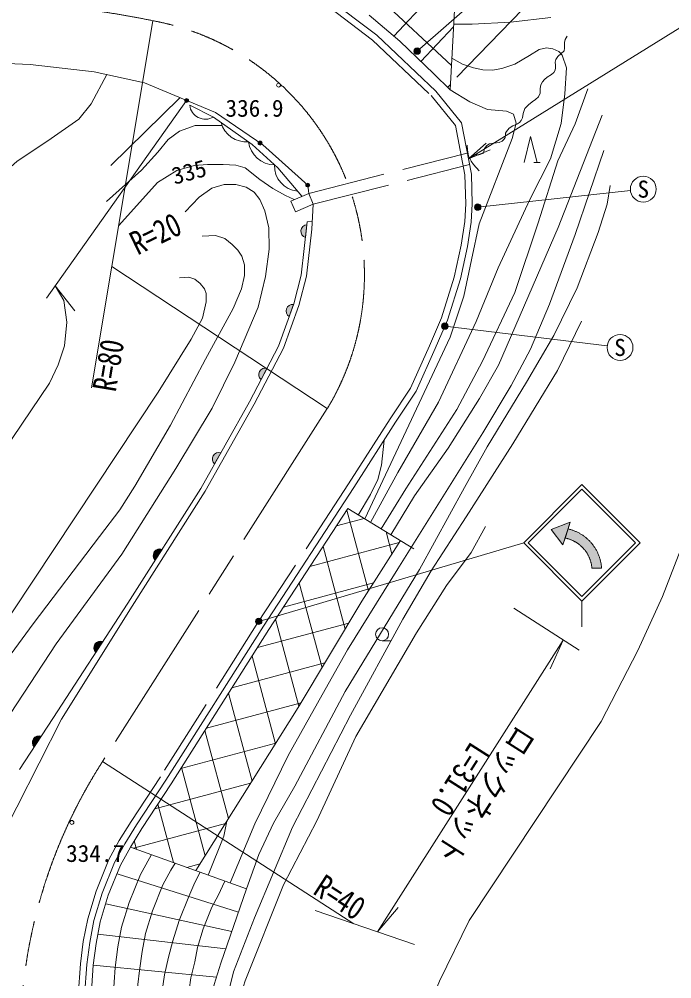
# Model space of a CAD drawing. Units: millimetres at full size, sheet at 1:1000; details may follow other scales. Extents: x 40000 to 680000, y 20000 to 380000.
# Drawn here: x 455597 to 506066, y 235989 to 310175 of the extents above; entities that cross this region are included whole.
import ezdxf
from ezdxf.enums import TextEntityAlignment as Align

# ---------------------------------------------------------------- set-up
doc = ezdxf.new("R2010")
doc.units = ezdxf.units.MM
doc.header["$LTSCALE"] = 1000
doc.linetypes.add('CHAIN', pattern=[18.5, 12, -1.5, 3.5, -1.5])
doc.linetypes.add('DASHED', pattern=[7.5, 6, -1.5])
for name, color, linetype, lineweight in [('M-BGD', 7, 'Continuous', 13), ('M-BMK', 2, 'CHAIN', 13), ('M-STR-HTXT', 7, 'Continuous', 13), ('M-STR-STRC', 7, 'Continuous', 13)]:
    doc.layers.add(name, color=color, linetype=linetype, lineweight=lineweight)
doc.styles.add('ＭＳ ゴシック', font='')
doc.styles.get('ＭＳ ゴシック').set_extended_font_data('MS Gothic')

# ---------------------------------------------------------------- blocks, each defined once
blk = doc.blocks.new('open_arrow')
at = {"color": 0, "linetype": 'Continuous', "lineweight": -2}
blk.add_lwpolyline([(7.5, 1.25), (0, 0), (7.5, -1.25)], dxfattribs=at)

msp = doc.modelspace()

# ---------------------------------------------------------------- hatches: boundary and pattern name
at = {"layer": 'M-BGD'}
for points in [[(468402, 303944, -1), (468679, 303828, -0.41421), (468482, 303747, -0.41421)], [(474103, 300683, -1), (474351, 300514, -1)], [(477885, 297495, -1), (477940, 297200, -1)], [(477737, 293300, -0.82183), (477847, 294285)], [(476479, 287186, -0.82183), (476812, 288119)], [(474308, 282309, -0.82183), (474768, 283186)], [(470712, 275791, -0.82183), (471197, 276655)], [(466120, 268353, -0.82183), (466652, 269189)], [(461530, 261228, -0.82183), (462071, 262058)], [(456767, 253911, -0.82183), (457308, 254741)]]:
    msp.add_hatch(color=256, dxfattribs=at).paths.add_polyline_path(points)
at = {"layer": 'M-STR-HTXT'}
for points in [[(486628, 307690, -0.41421), (486359, 307460, -0.41421), (486129, 307729, -0.41421), (486398, 307959, -0.41421)], [(491252, 295492, -1), (490865, 295809, -1)], [(488667, 286251, -0.41421), (488316, 286297, -0.41421), (488362, 286648, -1)], [(473876, 263668, -0.41421), (474166, 263870, -0.41421), (474368, 263580, -0.41421), (474079, 263378, -0.41421)]]:
    msp.add_hatch(color=256, dxfattribs=at).paths.add_polyline_path(points)
at = {"layer": 'M-STR-STRC'}
for points in [[(498039, 270772), (498205, 271291), (496735, 270727), (497646, 269543), (497812, 270062), (497812, 270062)], [(498043, 270784), (498043, 270784), (498205, 271291), (496735, 270727), (497646, 269543), (497812, 270062), (497812, 270062)], [(499944, 269560), (499908, 269605), (499871, 269650), (499834, 269695), (499795, 269738), (499756, 269781), (499717, 269824), (499676, 269865), (499635, 269906), (499593, 269946), (499550, 269986), (499507, 270025), (499463, 270063), (499419, 270100), (499373, 270136), (499327, 270172), (499281, 270206), (499234, 270240), (499186, 270274), (499138, 270306), (499089, 270337), (499040, 270368), (498990, 270398), (498939, 270427), (498889, 270454), (498837, 270482), (498785, 270508), (498733, 270533), (498680, 270557), (498627, 270581), (498574, 270603), (498520, 270625), (498466, 270645), (498411, 270665), (498356, 270684), (498301, 270702), (498245, 270718), (498189, 270734), (498133, 270749), (498077, 270763), (498039, 270772), (497812, 270062), (497816, 270061), (497860, 270052), (497905, 270042), (497948, 270031), (497992, 270019), (498035, 270007), (498079, 269994), (498122, 269980), (498164, 269966), (498207, 269951), (498249, 269935), (498291, 269918), (498333, 269900), (498374, 269882), (498415, 269863), (498455, 269844), (498496, 269823), (498536, 269802), (498575, 269781), (498614, 269758), (498653, 269735), (498692, 269712), (498729, 269687), (498767, 269662), (498804, 269636), (498841, 269610), (498877, 269583), (498913, 269555), (498948, 269527), (498982, 269498), (499017, 269469), (499050, 269439), (499083, 269408), (499116, 269377), (499148, 269345), (499179, 269313), (499210, 269280), (499241, 269246), (499270, 269212), (499300, 269178), (499328, 269143), (499356, 269108), (499383, 269072), (499410, 269035), (499436, 268998), (499462, 268961), (499486, 268923), (499510, 268885), (499534, 268847), (499556, 268808), (499579, 268768), (499600, 268729), (499621, 268688), (499640, 268648), (499660, 268607), (499678, 268566), (499696, 268525), (499713, 268483), (499729, 268441), (499745, 268398), (499760, 268356), (499774, 268313), (499787, 268270), (499800, 268226), (499812, 268183), (499823, 268139), (499833, 268095), (499843, 268051), (499852, 268007), (499860, 267962), (499867, 267918), (499873, 267873), (499879, 267829), (499884, 267784), (499888, 267739), (500631, 267740), (500627, 267798), (500622, 267856), (500616, 267913), (500608, 267971), (500600, 268028), (500591, 268086), (500581, 268143), (500569, 268200), (500557, 268257), (500544, 268313), (500529, 268369), (500514, 268426), (500498, 268481), (500481, 268537), (500463, 268592), (500444, 268647), (500424, 268701), (500403, 268755), (500381, 268809), (500358, 268863), (500334, 268915), (500309, 268968), (500284, 269020), (500257, 269072), (500230, 269123), (500201, 269174), (500172, 269224), (500142, 269273), (500111, 269323), (500079, 269371), (500047, 269419), (500013, 269467), (499979, 269514)]]:
    msp.add_hatch(color=256, dxfattribs=at).paths.add_polyline_path(points)

# ---------------------------------------------------------------- linework, layer by layer
at = {"layer": 'M-BGD'}
for p, q in [((467541, 326638), (489022, 306606)), ((489645, 317968), (488918, 304709)), ((489431, 314073), (484575, 308866)), ((489186, 309594), (486670, 306896)), ((488940, 305116), (488731, 304891)), ((462679, 298856), (468033, 304098)), ((495398, 299096), (495898, 299096)), ((477873, 294518), (478264, 294528)), ((477737, 293300), (477847, 294285)), ((476479, 287186), (476812, 288119)), ((474308, 282309), (474768, 283186)), ((470712, 275791), (471197, 276655)), ((481007, 272339), (486120, 269233)), ((482267, 271573), (480133, 271002)), ((480931, 272223), (482603, 265982)), ((483970, 270538), (484425, 268842)), ((484980, 269712), (478085, 267865)), ((479096, 269412), (480806, 263030)), ((466120, 268353), (466652, 269189)), ((482991, 266591), (476037, 264728)), ((477261, 266602), (479018, 260042)), ((481082, 263491), (474023, 261600)), ((475426, 263791), (477231, 257055)), ((461530, 261228), (462071, 262058)), ((483663, 262124), (484329, 262124)), ((479238, 260409), (472051, 258483)), ((473603, 260935), (475417, 254164)), ((471784, 258062), (473603, 251276)), ((477393, 257327), (470079, 255367)), ((456767, 253911), (457308, 254741)), ((469966, 255189), (471788, 248388)), ((475451, 254218), (468106, 252250)), ((468148, 252315), (469974, 245500)), ((473496, 251106), (466077, 249118)), ((466318, 249485), (467526, 244977)), ((471541, 247994), (464439, 246091)), ((464490, 246648), (464661, 246011)), ((464199, 246178), (473174, 242938)), ((469586, 244882), (468555, 244606)), ((472554, 241141), (463162, 244110)), ((472042, 239658), (462292, 241798)), ((471574, 238301), (461681, 239433)), ((470848, 236110), (461327, 237035))]:
    msp.add_line(p, q, dxfattribs=at)
at = {"layer": 'M-BGD', "linetype": 'DASHED'}
for p, q in [((477984, 296711), (490247, 299824)), ((478335, 295871), (490419, 298939))]:
    msp.add_line(p, q, dxfattribs=at)
at = {"layer": 'M-BGD'}
for points in [[(479311, 311935), (483255, 308937), (487819, 304610), (489793, 302165), (490565, 298188), (490631, 295888), (490558, 294495), (490261, 292610), (489715, 290096), (488713, 286916), (487777, 284713), (486293, 281416), (484706, 279010), (481477, 273975), (474480, 263257), (466937, 251338), (464671, 247890), (463767, 246430), (462979, 244991), (462015, 242610), (461382, 240509), (461048, 238804), (460830, 237084), (460656, 234670)], [(482666, 310491), (485032, 308477), (487657, 305943), (488918, 304709), (490451, 303797), (491806, 303204), (493284, 303064), (493828, 302820), (494017, 302141), (493721, 300963), (491162, 294348), (490586, 291576), (489975, 288765), (488917, 285603), (482325, 271538)], [(496705, 310299), (493591, 309933), (490618, 309798), (489197, 309798)], [(490450, 299411), (490773, 299683), (491155, 299683), (491495, 299823), (491584, 300167), (491751, 300400), (491980, 300531), (492309, 300602), (492726, 300635), (492940, 300746), (493085, 300873), (493177, 301021), (493216, 301178), (493216, 301352), (493271, 301504), (493490, 301747), (493760, 301935), (494145, 302083), (494280, 302188), (494420, 302352), (494518, 302558), (494561, 302874), (494704, 303272), (494979, 303566), (495259, 303793), (495514, 303960), (495765, 304182), (495877, 304463), (495889, 304683), (495889, 304827), (495932, 305103), (496073, 305344), (496215, 305519), (496439, 305706), (496767, 305895), (496939, 306064), (497051, 306238), (497076, 306411), (497059, 306623), (497047, 306850), (497099, 307057), (497250, 307288), (497745, 307734), (497772, 307927), (497772, 308365), (497809, 308611), (497983, 308874)], [(489053, 307164), (489887, 306711), (490732, 306407), (491452, 306258), (492212, 306247), (492913, 306355), (493925, 306711), (495055, 307380), (495803, 307829), (496386, 307949), (496873, 307893), (497321, 307669), (497577, 307397), (497917, 306411), (497794, 304404), (497516, 302116), (496681, 299386), (495092, 296238), (492638, 290965), (490943, 286798), (488029, 280575), (484891, 275122), (482759, 271274)], [(359786, 285575), (362972, 285575), (367601, 285801), (372876, 286475), (376561, 287195), (384647, 289600), (395081, 293081), (405017, 296710), (412232, 299320), (418860, 301340), (434150, 305537), (436861, 305993), (440670, 306513), (446504, 306872), (451101, 306903), (456441, 306680), (461388, 306117), (465290, 305245), (470775, 302951), (474440, 300453), (477913, 297347), (477984, 296711)], [(462386, 305895), (461167, 303634), (460218, 302458), (457803, 300766), (455453, 299189), (454155, 298033), (452763, 295672)], [(483600, 270764), (485485, 273856), (489446, 280002), (491419, 283731), (493922, 289053), (495727, 294433), (497243, 299213), (498593, 302084), (499562, 304799)], [(468786, 303525), (470611, 302612), (473614, 300497), (475592, 298681), (477462, 296486)], [(500671, 302762), (497270, 294071), (492663, 283426), (491195, 280857), (488764, 277015), (486169, 273334), (484336, 270316)], [(462342, 296088), (465062, 298491), (466306, 299903), (467119, 300867), (467992, 301515), (469196, 301964), (471282, 301964)], [(494648, 299096), (495148, 301096), (495648, 299096)], [(500802, 300023), (498585, 293528), (496609, 288155), (495130, 284675), (493642, 281856), (491459, 278210), (488230, 273050), (484875, 267683), (480977, 261415), (479020, 257942), (476407, 253264), (473830, 247976), (471900, 243398)], [(490252, 300443), (490271, 300038), (490285, 299911), (490348, 299619), (490551, 299204), (490735, 298933), (491179, 298453)], [(463309, 294216), (466289, 297549), (467785, 298471), (469125, 298875), (470171, 298950), (471382, 298950), (472355, 298884), (473076, 298678), (474201, 297787), (475207, 297086), (476188, 296535), (476853, 296225)], [(468424, 295276), (469527, 296422), (470500, 297117), (471455, 297395), (472350, 297395), (473140, 297195), (473767, 296791), (474194, 296243), (474604, 295363), (474900, 294057), (474917, 292391), (474652, 290282), (474065, 287922), (472268, 283665), (470525, 280110), (467711, 275438), (463526, 268810), (458444, 261875), (451357, 251105), (448702, 246275), (447774, 243686), (447288, 241583), (446832, 238121), (446832, 235499)], [(501299, 297314), (501071, 295873), (500375, 293682), (498754, 289416), (496950, 285734), (494821, 282110), (491794, 277113), (490037, 273962), (486561, 267621), (480812, 258189), (476901, 250884), (475271, 248012), (474138, 245607), (473174, 242938), (471196, 237208), (470669, 235546), (470312, 233427), (470226, 232409)], [(478335, 295871), (478232, 293932), (477805, 290305), (477212, 288052), (476030, 284733), (473766, 280411), (469988, 273684), (464335, 264806), (458869, 256064), (453662, 245857), (452940, 244063), (452470, 242313), (451818, 238618), (451537, 235794), (451720, 232237)], [(477873, 294518), (477411, 290380), (476830, 288170), (475662, 284894), (473414, 280602), (469645, 273890), (463997, 265019), (458203, 256113), (455627, 252164)], [(444657, 232172), (444161, 235060), (444098, 237795), (444479, 240630), (445408, 243925), (446987, 247970), (451479, 256371), (456682, 263431), (461805, 270172), (463383, 272254), (464542, 274066), (467304, 278784), (470016, 283891), (472139, 287822), (472779, 289337), (473014, 290351), (473014, 291189), (472816, 291859), (472511, 292326), (472079, 292754), (471501, 293211), (470778, 293458), (469760, 293392)], [(468005, 290173), (468726, 290243), (469185, 290072), (469584, 289730), (469922, 289336), (470045, 288959), (470045, 288315), (469766, 287074), (468898, 285447), (466338, 281331), (455089, 264365), (448980, 255274), (444878, 248800), (442398, 243689), (441824, 242001), (441532, 240297), (441367, 237793), (441623, 234923), (442168, 232149)], [(471319, 232419), (471539, 234031), (472158, 236521), (473798, 240702), (476738, 247704), (481212, 256361), (485253, 263780), (487466, 267539), (490154, 271693), (493771, 277348), (497215, 283028), (499074, 286829)], [(481821, 271844), (482760, 273438), (483321, 274583), (483625, 275687), (483829, 277643)], [(481007, 272339), (474900, 262986), (467358, 251067), (465093, 247621), (464199, 246178), (463432, 244777), (462487, 242444), (461867, 240389), (461542, 238725), (461327, 237035), (461156, 234654), (461178, 232325)], [(472260, 232428), (472301, 233361), (473082, 235829), (476047, 243265), (478617, 248199), (481622, 254724), (486312, 262724), (488636, 266406), (490550, 268940), (491660, 270966)], [(469254, 244353), (477174, 256961), (482098, 265189), (485078, 269866)], [(470209, 244009), (471414, 247012), (471663, 248188)], [(464199, 246178), (463432, 244777), (462487, 242444), (461867, 240389), (461542, 238725), (461327, 237035), (461156, 234654), (461178, 232325)], [(465833, 245588), (465668, 245322), (464971, 244047), (464092, 241878), (463520, 239980), (463222, 238454), (463020, 236866), (462857, 234601), (462661, 232339)], [(467665, 244927), (467334, 244394), (466706, 243246), (465894, 241241), (465369, 239499), (465098, 238113), (464909, 236627), (464636, 234477), (464527, 232356)], [(469583, 244235), (469175, 243430), (468713, 242347), (467967, 240506), (467489, 238921), (467144, 237658), (466835, 236289), (466524, 234221), (466373, 232373)], [(471504, 243541), (470992, 242422), (470503, 241527), (469823, 239850), (469392, 238421), (469176, 237312), (468880, 236069), (468617, 234212), (468467, 232393)]]:
    msp.add_lwpolyline(points, dxfattribs=at)
at = {"layer": 'M-BGD', "linetype": 'DASHED'}
msp.add_lwpolyline([(479025, 311524), (482931, 308556), (487451, 304270), (489326, 301948), (490067, 298132), (490130, 295894), (490060, 294547), (489769, 292702), (489231, 290224), (488243, 287089), (487319, 284913), (485853, 281658), (484287, 279283), (481058, 274247), (474059, 263527), (466517, 251609), (464250, 248159), (463335, 246682), (462527, 245206), (461543, 242776), (460896, 240630), (460554, 238884), (460332, 237134), (460156, 234685)], dxfattribs=at)
at = {"layer": 'M-BGD'}
msp.add_lwpolyline([(477984, 296711), (476603, 296118), (476953, 295288), (478335, 295871)], close=True, dxfattribs=at)
for centre, radius in [((475658, 305075), 150), ((468540, 303886), 150), ((474227, 300598), 150), ((477913, 297347), 150), ((483663, 262624), 500), ((459672, 248079), 150)]:
    msp.add_circle(centre, radius, dxfattribs=at)
for centre, radius, start, end in [((469993, 303658), 1215, 186.30453, 300.58673), ((473163, 302710), 2024, 194.80666, 274.86263), ((475379, 300975), 2063, 187.8482, 268.92131), ((477276, 298822), 1938, 177.32918, 265.3155), ((477889, 293782), 505, 94.79766, 252.45585), ((476737, 287620), 505, 81.56155, 239.21974), ((474625, 282702), 505, 73.52239, 231.18058), ((471040, 276175), 505, 71.85262, 229.51081), ((466468, 268718), 505, 68.68904, 226.34723), ((461883, 261589), 505, 68.12302, 225.78121), ((457119, 254272), 505, 68.05822, 225.71641)]:
    msp.add_arc(centre, radius, start, end, dxfattribs=at)
at = {"layer": 'M-BMK'}
msp.add_line((479424, 280067), (462039, 252778), dxfattribs=at)
for centre, radius, start, end in [((450019, 231657), 80000, 78.5317, 105.34972), ((462295, 290392), 20000, 328.9172, 79.54387), ((495676, 231132), 40000, 147.23788, 178.36341)]:
    msp.add_arc(centre, radius, start, end, dxfattribs=at)
at = {"layer": 'M-STR-HTXT'}
for p, q in [((489449, 305694), (503103, 319836)), ((486378, 307709), (495266, 315476)), ((461197, 281671), (465925, 310060)), ((468540, 303886), (457713, 288604)), ((491058, 295650), (502866, 296928)), ((462758, 291045), (479424, 280067)), ((458392, 289562), (459904, 287628)), ((488515, 286449), (501070, 284919)), ((474122, 263624), (494611, 269694)), ((498890, 261389), (493854, 264651)), ((497671, 262179), (483303, 239627)), ((497671, 262179), (496653, 259945)), ((462039, 252778), (481478, 240252)), ((478497, 241271), (486166, 238649)), ((483303, 239627), (484898, 241494))]:
    msp.add_line(p, q, dxfattribs=at)
for points in [[(486769, 232563), (488096, 235805), (490399, 240500), (500600, 255879), (503451, 261380), (505352, 265536), (506881, 269543), (507932, 272721), (508902, 276411), (509878, 280751), (510850, 286667), (511547, 291963), (511826, 296046), (511904, 300518), (511600, 305185), (511203, 308174), (508644, 317959)], [(490333, 299382), (511835, 312739), (529735, 312739)], [(441719, 257986), (449198, 269197), (453644, 275703), (457932, 282043), (458609, 283444), (459113, 284928), (459269, 286760), (459049, 288425), (458392, 289562)]]:
    msp.add_lwpolyline(points, dxfattribs=at)
for centre in [(486378, 307709), (491058, 295650), (488515, 286449), (474122, 263624)]:
    msp.add_circle(centre, 250, dxfattribs=at)
at = {"layer": 'M-STR-STRC'}
for p, q in [((494611, 269694), (499111, 274194)), ((494965, 269694), (499111, 273840)), ((503612, 269693), (499111, 274194)), ((503258, 269693), (499111, 273840)), ((498205, 271291), (496735, 270727)), ((497646, 269543), (498205, 271291)), ((496735, 270727), (497646, 269543)), ((494611, 269694), (499111, 265193)), ((494965, 269694), (499111, 265546)), ((499111, 265546), (503258, 269693)), ((499112, 265193), (503612, 269693)), ((500631, 267740), (499888, 267739)), ((499111, 265193), (499111, 263194))]:
    msp.add_line(p, q, dxfattribs=at)
for points in [[(498205, 271291), (496735, 270727), (497646, 269543)], [(498205, 271291), (496735, 270727), (497646, 269543)], [(498039, 270772), (498205, 271291), (496735, 270727), (497646, 269543), (497812, 270062)], [(498039, 270772), (497812, 270062), (497812, 270062), (497816, 270061), (497860, 270052), (497905, 270042), (497948, 270031), (497992, 270019), (498035, 270007), (498079, 269994), (498122, 269980), (498164, 269966), (498207, 269951), (498249, 269935), (498291, 269918), (498333, 269900), (498374, 269882), (498415, 269863), (498455, 269844), (498496, 269823), (498536, 269802), (498575, 269781), (498614, 269758), (498653, 269735), (498692, 269712), (498729, 269687), (498767, 269662), (498804, 269636), (498841, 269610), (498877, 269583), (498913, 269555), (498948, 269527), (498982, 269498), (499017, 269469), (499050, 269439), (499083, 269408), (499116, 269377), (499148, 269345), (499179, 269313), (499210, 269280), (499241, 269246), (499270, 269212), (499300, 269178), (499328, 269143), (499356, 269108), (499383, 269072), (499410, 269035), (499436, 268998), (499462, 268961), (499486, 268923), (499510, 268885), (499534, 268847), (499556, 268808), (499579, 268768), (499600, 268729), (499621, 268688), (499640, 268648), (499660, 268607), (499678, 268566), (499696, 268525), (499713, 268483), (499729, 268441), (499745, 268398), (499760, 268356), (499774, 268313), (499787, 268270), (499800, 268226), (499812, 268183), (499823, 268139), (499833, 268095), (499843, 268051), (499852, 268007), (499860, 267962), (499867, 267918), (499873, 267873), (499879, 267829), (499884, 267784), (499888, 267739), (499888, 267739), (500631, 267740), (500631, 267740), (500627, 267798), (500622, 267856), (500616, 267913), (500608, 267971), (500600, 268028), (500591, 268086), (500581, 268143), (500569, 268200), (500557, 268257), (500544, 268313), (500529, 268369), (500514, 268426), (500498, 268481), (500481, 268537), (500463, 268592), (500444, 268647), (500424, 268701), (500403, 268755), (500381, 268809), (500358, 268863), (500334, 268915), (500309, 268968), (500284, 269020), (500257, 269072), (500230, 269123), (500201, 269174), (500172, 269224), (500142, 269273), (500111, 269323), (500079, 269371), (500047, 269419), (500013, 269467), (499979, 269514), (499944, 269560), (499908, 269605), (499871, 269650), (499834, 269695), (499795, 269738), (499756, 269781), (499717, 269824), (499676, 269865), (499635, 269906), (499593, 269946), (499550, 269986), (499507, 270025), (499463, 270063), (499419, 270100), (499373, 270136), (499327, 270172), (499281, 270206), (499234, 270240), (499186, 270274), (499138, 270306), (499089, 270337), (499040, 270368), (498990, 270398), (498939, 270427), (498889, 270454), (498837, 270482), (498785, 270508), (498733, 270533), (498680, 270557), (498627, 270581), (498574, 270603), (498520, 270625), (498466, 270645), (498411, 270665), (498356, 270684), (498301, 270702), (498245, 270718), (498189, 270734), (498133, 270749), (498077, 270763)]]:
    msp.add_lwpolyline(points, close=True, dxfattribs=at)
for centre in [(503860, 297035), (502063, 284798)]:
    msp.add_circle(centre, 1000, dxfattribs=at)

# ---------------------------------------------------------------- block references
at = {"layer": 'M-STR-HTXT', "xscale": 240, "yscale": 240, "rotation": 31.8}
msp.add_blockref('open_arrow', (490333, 299382), dxfattribs=at)

# ---------------------------------------------------------------- texts
at = {"layer": 'M-BGD', "style": 'ＭＳ ゴシック'}
for s, p in [('336.9', (471550, 303293)), ('334.7', (459226, 245685))]:
    msp.add_text(s, height=1320, dxfattribs=at).set_placement(p, align=Align.MIDDLE_LEFT)
msp.add_text('335', height=1320, rotation=15.255, dxfattribs=at).set_placement((468730, 298368), align=Align.MIDDLE_CENTER)
at = {"layer": 'M-STR-HTXT', "style": 'ＭＳ ゴシック', "width": 0.8}
msp.add_text('R=20', height=1833, rotation=25.833, dxfattribs=at).set_placement((464345, 292731), align=Align.MIDDLE_LEFT)
msp.add_text('R=80', height=1833, rotation=80.543, dxfattribs=at).set_placement((461253, 281605), align=Align.TOP_LEFT)
msp.add_text('ロックネット', height=1833, rotation=237.5, dxfattribs=at).set_placement((490444, 250931), align=Align.BOTTOM_CENTER)
msp.add_text('L=31.0', height=1833, rotation=237.5, dxfattribs=at).set_placement((490487, 250903), align=Align.TOP_CENTER)
msp.add_text('R=40', height=1833, rotation=327.203, dxfattribs=at).set_placement((481288, 239986), align=Align.BOTTOM_RIGHT)
at = {"layer": 'M-STR-STRC', "style": 'ＭＳ ゴシック'}
for p in [(503860, 297035), (502063, 284798)]:
    msp.add_text('S', height=1320, dxfattribs=at).set_placement(p, align=Align.MIDDLE_CENTER)

doc.saveas('drawing.dxf')
